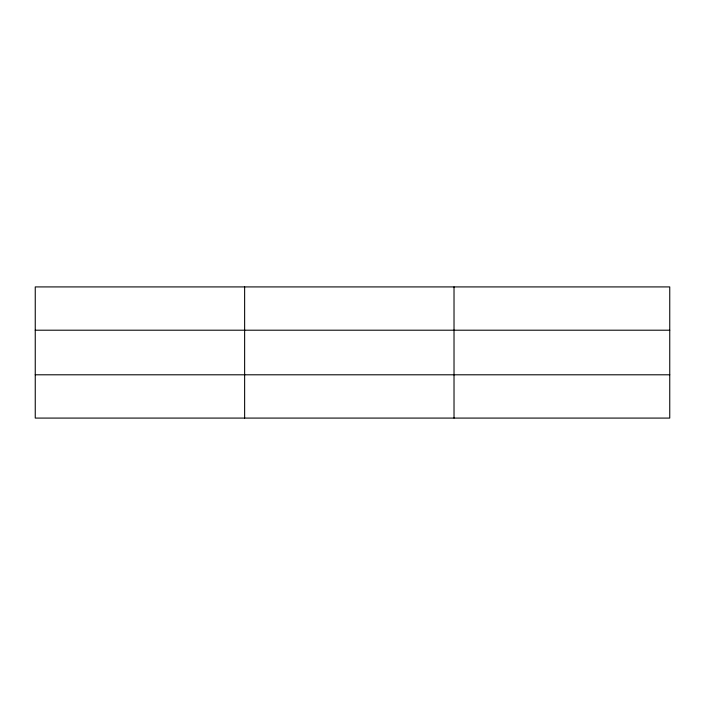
<?xml version="1.0" encoding="UTF-8"?>
<svg xmlns="http://www.w3.org/2000/svg" width="705" height="705" viewBox="0 0 705 705"><rect width="100%" height="100%" fill="white"/><g stroke="black" fill="none" stroke-linecap="round" stroke-linejoin="round"><path stroke-width="1.06" d="M244.635 286.917L244.635 418.083M454.02 286.917L454.02 418.083M669.75 374.796L669.75 418.083L35.25 418.083L35.25 286.917L669.75 286.917L669.75 374.796L35.25 374.796M35.25 330.204L669.75 330.204"/></g></svg>
